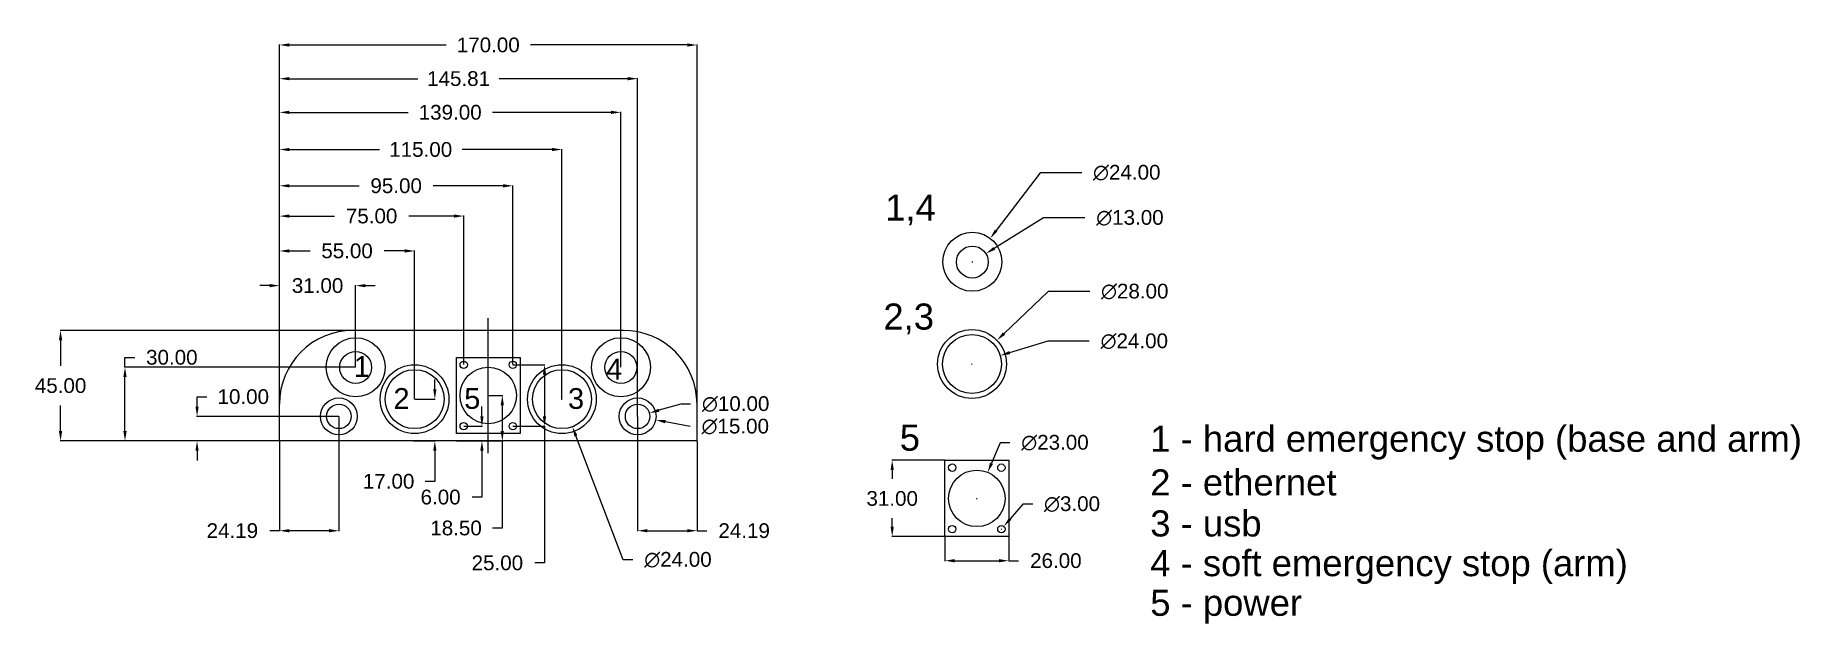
# Model space of a CAD drawing. Header units: inches. Extents: x -99 to 619, y -74 to 165.
import ezdxf

# ---------------------------------------------------------------- set-up
doc = ezdxf.new("R2010")
doc.units = ezdxf.units.IN
doc.header["$MEASUREMENT"] = 0
for name, color, linetype in [('auxiliar', 3, 'Continuous'), ('dimensions', 6, 'Continuous'), ('plate', 30, 'Continuous'), ('text', 7, 'Continuous')]:
    doc.layers.add(name, color=color, linetype=linetype)
doc.styles.get("Standard").update_dxf_attribs({"font": 'Arial Regular.ttf'})
doc.dimstyles.new('youbot_mm', dxfattribs={"dimtxt": 6, "dimasz": 4, "dimexe": 0.18, "dimexo": 0.0625, "dimgap": 5, "dimtad": 0, "dimtih": 1, "dimtoh": 1, "dimzin": 0, "dimdsep": 46, "dimtxsty": 'Standard', "dimcen": 0.09, "dimadec": 0, "dimazin": 0, "dimtfac": 1, "dimtofl": 0, "dimtmove": 0, "dimatfit": 3, "dimfxl": 1, "dimtolj": 1, "dimtzin": 0, "dimarcsym": 0})

# ---------------------------------------------------------------- blocks, each defined once
blk = doc.blocks.new('*D36')
at = {"layer": 'Defpoints', "color": 0, "transparency": 16777216}
for p in [(287.62, 76.23), (276.58, 69.37)]:
    blk.add_point(p, dxfattribs=at)
at = {"layer": 'dimensions', "color": 0, "lineweight": -2, "transparency": 16777216}
for p, q in [((311.03, 90.76), (291.02, 78.34)), ((327.92, 90.76), (311.03, 90.76)), ((282.01, 72.8), (282.19, 72.8)), ((282.1, 72.71), (282.1, 72.89))]:
    blk.add_line(p, q, dxfattribs=at)
at = {"layer": 'dimensions', "color": 0, "transparency": 16777216}
blk.add_solid([(290.67, 78.9), (291.37, 77.77), (287.62, 76.23)], dxfattribs=at)
at = {"layer": 'dimensions', "color": 0, "transparency": 16777216, "insert": (346.26, 90.76), "char_height": 6, "attachment_point": 5}
blk.add_mtext('\\A1;∅13.00', dxfattribs=at)
blk = doc.blocks.new('*D37')
at = {"layer": 'Defpoints', "color": 0, "transparency": 16777216}
for p in [(289.38, 82.43), (274.83, 63.34)]:
    blk.add_point(p, dxfattribs=at)
at = {"layer": 'dimensions', "color": 0, "lineweight": -2, "transparency": 16777216}
for p, q in [((309.73, 109.13), (291.8, 85.61)), ((326.63, 109.13), (309.73, 109.13)), ((282.01, 72.89), (282.19, 72.89)), ((282.1, 72.8), (282.1, 72.98))]:
    blk.add_line(p, q, dxfattribs=at)
at = {"layer": 'dimensions', "color": 0, "transparency": 16777216}
blk.add_solid([(291.27, 86.02), (292.33, 85.21), (289.38, 82.43)], dxfattribs=at)
at = {"layer": 'dimensions', "color": 0, "transparency": 16777216, "insert": (344.97, 109.13), "char_height": 6, "attachment_point": 5}
blk.add_mtext('\\A1;∅24.00', dxfattribs=at)
blk = doc.blocks.new('*D38')
at = {"layer": 'Defpoints', "color": 0, "transparency": 16777216}
for p in [(292.1, 40.95), (271.8, 21.67)]:
    blk.add_point(p, dxfattribs=at)
at = {"layer": 'dimensions', "color": 0, "lineweight": -2, "transparency": 16777216}
for p, q in [((312.98, 60.77), (295, 43.7)), ((329.87, 60.77), (312.98, 60.77)), ((281.86, 31.31), (282.04, 31.31)), ((281.95, 31.22), (281.95, 31.4))]:
    blk.add_line(p, q, dxfattribs=at)
at = {"layer": 'dimensions', "color": 0, "transparency": 16777216}
blk.add_solid([(294.55, 44.18), (295.46, 43.22), (292.1, 40.95)], dxfattribs=at)
at = {"layer": 'dimensions', "color": 0, "transparency": 16777216, "insert": (348.22, 60.77), "char_height": 6, "attachment_point": 5}
blk.add_mtext('\\A1;∅28.00', dxfattribs=at)
blk = doc.blocks.new('*D39')
at = {"layer": 'Defpoints', "color": 0, "transparency": 16777216}
for p in [(293.45, 34.75), (270.46, 27.86)]:
    blk.add_point(p, dxfattribs=at)
at = {"layer": 'dimensions', "color": 0, "lineweight": -2, "transparency": 16777216}
for p, q in [((312.8, 40.55), (297.28, 35.9)), ((329.7, 40.55), (312.8, 40.55)), ((281.86, 31.31), (282.04, 31.31)), ((281.95, 31.22), (281.95, 31.4))]:
    blk.add_line(p, q, dxfattribs=at)
at = {"layer": 'dimensions', "color": 0, "transparency": 16777216}
blk.add_solid([(297.09, 36.54), (297.47, 35.26), (293.45, 34.75)], dxfattribs=at)
at = {"layer": 'dimensions', "color": 0, "transparency": 16777216, "insert": (348.04, 40.55), "char_height": 6, "attachment_point": 5}
blk.add_mtext('\\A1;∅24.00', dxfattribs=at)
blk = doc.blocks.new('*D40')
at = {"layer": 'Defpoints', "color": 0, "transparency": 16777216}
for p in [(270.91, -38.86), (296.91, -38.86), (296.91, -48.73)]:
    blk.add_point(p, dxfattribs=at)
at = {"layer": 'dimensions', "color": 0, "lineweight": -2, "transparency": 16777216}
for p, q in [((270.91, -38.93), (270.91, -48.91)), ((296.91, -38.93), (296.91, -48.91)), ((274.91, -48.73), (292.91, -48.73)), ((296.91, -48.73), (300.91, -48.73))]:
    blk.add_line(p, q, dxfattribs=at)
at = {"layer": 'dimensions', "color": 0, "transparency": 16777216}
for points in [[(274.91, -48.07), (274.91, -49.4), (270.91, -48.73)], [(292.91, -48.07), (292.91, -49.4), (296.91, -48.73)]]:
    blk.add_solid(points, dxfattribs=at)
at = {"layer": 'dimensions', "color": 0, "transparency": 16777216, "insert": (316.1, -48.73), "char_height": 6, "attachment_point": 5}
blk.add_mtext('\\A1;26.00', dxfattribs=at)
blk = doc.blocks.new('*D41')
at = {"layer": 'Defpoints', "color": 0, "transparency": 16777216}
for p in [(270.91, -7.86), (249.46, -38.86), (270.91, -38.86)]:
    blk.add_point(p, dxfattribs=at)
at = {"layer": 'dimensions', "color": 0, "lineweight": -2, "transparency": 16777216}
for p, q in [((270.85, -7.86), (249.28, -7.86)), ((249.46, -11.86), (249.46, -15.39)), ((249.46, -34.86), (249.46, -31.47)), ((270.85, -38.86), (249.28, -38.86))]:
    blk.add_line(p, q, dxfattribs=at)
at = {"layer": 'dimensions', "color": 0, "transparency": 16777216}
for points in [[(248.8, -11.86), (250.13, -11.86), (249.46, -7.86)], [(248.8, -34.86), (250.13, -34.86), (249.46, -38.86)]]:
    blk.add_solid(points, dxfattribs=at)
at = {"layer": 'dimensions', "color": 0, "transparency": 16777216, "insert": (249.46, -23.43), "char_height": 6, "attachment_point": 5}
blk.add_mtext('\\A1;31.00', dxfattribs=at)
blk = doc.blocks.new('*D58')
at = {"layer": 'Defpoints', "color": 0, "transparency": 16777216}
for p in [(24.19, 10), (0, 0), (24.19, -36.53)]:
    blk.add_point(p, dxfattribs=at)
at = {"layer": 'dimensions', "color": 0, "lineweight": -2, "transparency": 16777216}
for p, q in [((24.19, 9.94), (24.19, -36.71)), ((0, -0.06), (0, -36.71)), ((0, -36.53), (-4, -36.53)), ((20.19, -36.53), (4, -36.53))]:
    blk.add_line(p, q, dxfattribs=at)
at = {"layer": 'dimensions', "color": 0, "transparency": 16777216}
for points in [[(4, -35.86), (4, -37.19), (0, -36.53)], [(20.19, -35.86), (20.19, -37.19), (24.19, -36.53)]]:
    blk.add_solid(points, dxfattribs=at)
at = {"layer": 'dimensions', "color": 0, "transparency": 16777216, "insert": (-19.19, -36.53), "char_height": 6, "attachment_point": 5}
blk.add_mtext('\\A1;24.19', dxfattribs=at)
blk = doc.blocks.new('*D59')
at = {"layer": 'Defpoints', "color": 0, "transparency": 16777216}
for p in [(31, 63.19), (31, 29.91), (0, 0)]:
    blk.add_point(p, dxfattribs=at)
at = {"layer": 'dimensions', "color": 0, "lineweight": -2, "transparency": 16777216}
for p, q in [((-4, 63.19), (-8, 63.19)), ((0, 0.06), (0, 63.37)), ((31, 29.97), (31, 63.37)), ((35, 63.19), (39, 63.19))]:
    blk.add_line(p, q, dxfattribs=at)
at = {"layer": 'dimensions', "color": 0, "transparency": 16777216}
for points in [[(-4, 63.85), (-4, 62.52), (0, 63.19)], [(35, 63.85), (35, 62.52), (31, 63.19)]]:
    blk.add_solid(points, dxfattribs=at)
at = {"layer": 'dimensions', "color": 0, "transparency": 16777216, "insert": (15.5, 63.19), "char_height": 6, "attachment_point": 5}
blk.add_mtext('\\A1;31.00', dxfattribs=at)
blk = doc.blocks.new('*D60')
at = {"layer": 'Defpoints', "color": 0, "transparency": 16777216}
for p in [(55, 77.31), (55, 17), (0, -0.06)]:
    blk.add_point(p, dxfattribs=at)
at = {"layer": 'dimensions', "color": 0, "lineweight": -2, "transparency": 16777216}
for p, q in [((0, 0), (0, 77.49)), ((4, 77.31), (12.43, 77.31)), ((51, 77.31), (42.57, 77.31)), ((55, 17.06), (55, 77.49))]:
    blk.add_line(p, q, dxfattribs=at)
at = {"layer": 'dimensions', "color": 0, "transparency": 16777216}
for points in [[(4, 77.97), (4, 76.64), (0, 77.31)], [(51, 77.97), (51, 76.64), (55, 77.31)]]:
    blk.add_solid(points, dxfattribs=at)
at = {"layer": 'dimensions', "color": 0, "transparency": 16777216, "insert": (27.5, 77.31), "char_height": 6, "attachment_point": 5}
blk.add_mtext('\\A1;55.00', dxfattribs=at)
blk = doc.blocks.new('*D66')
at = {"layer": 'Defpoints', "color": 0, "transparency": 16777216}
for p in [(-33.57, 10), (24.19, 10), (0, 0)]:
    blk.add_point(p, dxfattribs=at)
at = {"layer": 'dimensions', "color": 0, "lineweight": -2, "transparency": 16777216}
for p, q in [((-33.57, 14), (-33.57, 18)), ((-33.57, 18), (-29.57, 18)), ((24.13, 10), (-33.75, 10)), ((-0.06, 0), (-33.75, 0)), ((-33.57, -4), (-33.57, -8))]:
    blk.add_line(p, q, dxfattribs=at)
at = {"layer": 'dimensions', "color": 0, "transparency": 16777216}
for points in [[(-34.24, 14), (-32.9, 14), (-33.57, 10)], [(-34.24, -4), (-32.9, -4), (-33.57, 0)]]:
    blk.add_solid(points, dxfattribs=at)
at = {"layer": 'dimensions', "color": 0, "transparency": 16777216, "insert": (-14.75, 18), "char_height": 6, "attachment_point": 5}
blk.add_mtext('\\A1;10.00', dxfattribs=at)
blk = doc.blocks.new('*D67')
at = {"layer": 'Defpoints', "color": 0, "transparency": 16777216}
for p in [(-62.91, 30), (31, 30), (0, 0)]:
    blk.add_point(p, dxfattribs=at)
at = {"layer": 'dimensions', "color": 0, "lineweight": -2, "transparency": 16777216}
for p, q in [((30.94, 30), (-63.09, 30)), ((-62.91, 30), (-62.91, 34)), ((-62.91, 34), (-58.91, 34)), ((-62.91, 4), (-62.91, 26)), ((-0.06, 0), (-63.09, 0))]:
    blk.add_line(p, q, dxfattribs=at)
at = {"layer": 'dimensions', "color": 0, "transparency": 16777216}
for points in [[(-63.58, 26), (-62.24, 26), (-62.91, 30)], [(-63.58, 4), (-62.24, 4), (-62.91, 0)]]:
    blk.add_solid(points, dxfattribs=at)
at = {"layer": 'dimensions', "color": 0, "transparency": 16777216, "insert": (-43.84, 34), "char_height": 6, "attachment_point": 5}
blk.add_mtext('\\A1;30.00', dxfattribs=at)
blk = doc.blocks.new('*D68')
at = {"layer": 'Defpoints', "color": 0, "transparency": 16777216}
for p in [(-89.14, 45), (30, 45), (0, 0)]:
    blk.add_point(p, dxfattribs=at)
at = {"layer": 'dimensions', "color": 0, "lineweight": -2, "transparency": 16777216}
for p, q in [((29.94, 45), (-89.32, 45)), ((-89.14, 41), (-89.14, 30.54)), ((-89.14, 4), (-89.14, 14.46)), ((-0.06, 0), (-89.32, 0))]:
    blk.add_line(p, q, dxfattribs=at)
at = {"layer": 'dimensions', "color": 0, "transparency": 16777216}
for points in [[(-89.81, 41), (-88.47, 41), (-89.14, 45)], [(-89.81, 4), (-88.47, 4), (-89.14, 0)]]:
    blk.add_solid(points, dxfattribs=at)
at = {"layer": 'dimensions', "color": 0, "transparency": 16777216, "insert": (-89.14, 22.5), "char_height": 6, "attachment_point": 5}
blk.add_mtext('\\A1;45.00', dxfattribs=at)
blk = doc.blocks.new('*D69')
at = {"layer": 'Defpoints', "color": 0, "transparency": 16777216}
for p in [(55, 17), (63.25, 17), (54.5, 0)]:
    blk.add_point(p, dxfattribs=at)
at = {"layer": 'dimensions', "color": 0, "lineweight": -2, "transparency": 16777216}
for p, q in [((63.25, 21), (63.25, 25)), ((55.06, 17), (63.43, 17)), ((54.56, 0), (63.43, 0)), ((63.25, -4), (63.25, -16.45)), ((63.25, -16.45), (59.25, -16.45))]:
    blk.add_line(p, q, dxfattribs=at)
at = {"layer": 'dimensions', "color": 0, "transparency": 16777216}
for points in [[(62.59, 21), (63.92, 21), (63.25, 17)], [(62.59, -4), (63.92, -4), (63.25, 0)]]:
    blk.add_solid(points, dxfattribs=at)
at = {"layer": 'dimensions', "color": 0, "transparency": 16777216, "insert": (44.43, -16.45), "char_height": 6, "attachment_point": 5}
blk.add_mtext('\\A1;17.00', dxfattribs=at)
blk = doc.blocks.new('*D70')
at = {"layer": 'Defpoints', "color": 0, "transparency": 16777216}
for p in [(85, 18.5), (90.71, 18.5), (80.67, 0)]:
    blk.add_point(p, dxfattribs=at)
at = {"layer": 'dimensions', "color": 0, "lineweight": -2, "transparency": 16777216}
for p, q in [((85.06, 18.5), (90.89, 18.5)), ((90.71, 14.5), (90.71, 4)), ((80.73, 0), (90.89, 0)), ((90.71, 0), (90.71, -35.44)), ((90.71, -35.44), (86.71, -35.44))]:
    blk.add_line(p, q, dxfattribs=at)
at = {"layer": 'dimensions', "color": 0, "transparency": 16777216}
for points in [[(90.04, 14.5), (91.37, 14.5), (90.71, 18.5)], [(90.04, 4), (91.37, 4), (90.71, 0)]]:
    blk.add_solid(points, dxfattribs=at)
at = {"layer": 'dimensions', "color": 0, "transparency": 16777216, "insert": (71.88, -35.44), "char_height": 6, "attachment_point": 5}
blk.add_mtext('\\A1;18.50', dxfattribs=at)
blk = doc.blocks.new('*D71')
at = {"layer": 'Defpoints', "color": 0, "transparency": 16777216}
for p in [(75, 91.5), (75, 31), (0, 0)]:
    blk.add_point(p, dxfattribs=at)
at = {"layer": 'dimensions', "color": 0, "lineweight": -2, "transparency": 16777216}
for p, q in [((0, 0.06), (0, 91.68)), ((4, 91.5), (22.39, 91.5)), ((71, 91.5), (52.61, 91.5)), ((75, 31.06), (75, 91.68))]:
    blk.add_line(p, q, dxfattribs=at)
at = {"layer": 'dimensions', "color": 0, "transparency": 16777216}
for points in [[(4, 92.17), (4, 90.84), (0, 91.5)], [(71, 92.17), (71, 90.84), (75, 91.5)]]:
    blk.add_solid(points, dxfattribs=at)
at = {"layer": 'dimensions', "color": 0, "transparency": 16777216, "insert": (37.5, 91.5), "char_height": 6, "attachment_point": 5}
blk.add_mtext('\\A1;75.00', dxfattribs=at)
blk = doc.blocks.new('*D72')
at = {"layer": 'Defpoints', "color": 0, "transparency": 16777216}
for p in [(95, 103.81), (95, 31), (0, 0)]:
    blk.add_point(p, dxfattribs=at)
at = {"layer": 'dimensions', "color": 0, "lineweight": -2, "transparency": 16777216}
for p, q in [((0, 0.06), (0, 103.99)), ((4, 103.81), (32.43, 103.81)), ((91, 103.81), (62.57, 103.81)), ((95, 31.06), (95, 103.99))]:
    blk.add_line(p, q, dxfattribs=at)
at = {"layer": 'dimensions', "color": 0, "transparency": 16777216}
for points in [[(4, 104.47), (4, 103.14), (0, 103.81)], [(91, 104.47), (91, 103.14), (95, 103.81)]]:
    blk.add_solid(points, dxfattribs=at)
at = {"layer": 'dimensions', "color": 0, "transparency": 16777216, "insert": (47.5, 103.81), "char_height": 6, "attachment_point": 5}
blk.add_mtext('\\A1;95.00', dxfattribs=at)
blk = doc.blocks.new('*D73')
at = {"layer": 'Defpoints', "color": 0, "transparency": 16777216}
for p in [(115, 118.57), (115, 17), (0, 0.38)]:
    blk.add_point(p, dxfattribs=at)
at = {"layer": 'dimensions', "color": 0, "lineweight": -2, "transparency": 16777216}
for p, q in [((0, 0.44), (0, 118.75)), ((4, 118.57), (40.67, 118.57)), ((111, 118.57), (74.33, 118.57)), ((115, 17.06), (115, 118.75))]:
    blk.add_line(p, q, dxfattribs=at)
at = {"layer": 'dimensions', "color": 0, "transparency": 16777216}
for points in [[(4, 119.24), (4, 117.91), (0, 118.57)], [(111, 119.24), (111, 117.91), (115, 118.57)]]:
    blk.add_solid(points, dxfattribs=at)
at = {"layer": 'dimensions', "color": 0, "transparency": 16777216, "insert": (57.5, 118.57), "char_height": 6, "attachment_point": 5}
blk.add_mtext('\\A1;115.00', dxfattribs=at)
blk = doc.blocks.new('*D74')
at = {"layer": 'Defpoints', "color": 0, "transparency": 16777216}
for p in [(139, 133.69), (139, 29.91), (0, 0)]:
    blk.add_point(p, dxfattribs=at)
at = {"layer": 'dimensions', "color": 0, "lineweight": -2, "transparency": 16777216}
for p, q in [((0, 0.06), (0, 133.87)), ((4, 133.69), (52.34, 133.69)), ((135, 133.69), (86.66, 133.69)), ((139, 29.97), (139, 133.87))]:
    blk.add_line(p, q, dxfattribs=at)
at = {"layer": 'dimensions', "color": 0, "transparency": 16777216}
for points in [[(4, 134.36), (4, 133.03), (0, 133.69)], [(135, 134.36), (135, 133.03), (139, 133.69)]]:
    blk.add_solid(points, dxfattribs=at)
at = {"layer": 'dimensions', "color": 0, "transparency": 16777216, "insert": (69.5, 133.69), "char_height": 6, "attachment_point": 5}
blk.add_mtext('\\A1;139.00', dxfattribs=at)
blk = doc.blocks.new('*D75')
at = {"layer": 'Defpoints', "color": 0, "transparency": 16777216}
for p in [(145.81, 147.4), (145.81, 10), (0, 0.44)]:
    blk.add_point(p, dxfattribs=at)
at = {"layer": 'dimensions', "color": 0, "lineweight": -2, "transparency": 16777216}
for p, q in [((0, 0.5), (0, 147.58)), ((4, 147.4), (56.32, 147.4)), ((141.81, 147.4), (89.49, 147.4)), ((145.81, 10.06), (145.81, 147.58))]:
    blk.add_line(p, q, dxfattribs=at)
at = {"layer": 'dimensions', "color": 0, "transparency": 16777216}
for points in [[(4, 148.07), (4, 146.74), (0, 147.4)], [(141.81, 148.07), (141.81, 146.74), (145.81, 147.4)]]:
    blk.add_solid(points, dxfattribs=at)
at = {"layer": 'dimensions', "color": 0, "transparency": 16777216, "insert": (72.91, 147.4), "char_height": 6, "attachment_point": 5}
blk.add_mtext('\\A1;145.81', dxfattribs=at)
blk = doc.blocks.new('*D76')
at = {"layer": 'Defpoints', "color": 0, "transparency": 16777216}
for p in [(170, 161.11), (0, 0.5), (170, 0)]:
    blk.add_point(p, dxfattribs=at)
at = {"layer": 'dimensions', "color": 0, "lineweight": -2, "transparency": 16777216}
for p, q in [((0, 0.56), (0, 161.29)), ((4, 161.11), (67.84, 161.11)), ((166, 161.11), (102.16, 161.11)), ((170, 0.06), (170, 161.29))]:
    blk.add_line(p, q, dxfattribs=at)
at = {"layer": 'dimensions', "color": 0, "transparency": 16777216}
for points in [[(4, 161.77), (4, 160.44), (0, 161.11)], [(166, 161.77), (166, 160.44), (170, 161.11)]]:
    blk.add_solid(points, dxfattribs=at)
at = {"layer": 'dimensions', "color": 0, "transparency": 16777216, "insert": (85, 161.11), "char_height": 6, "attachment_point": 5}
blk.add_mtext('\\A1;170.00', dxfattribs=at)
blk = doc.blocks.new('*D77')
at = {"layer": 'Defpoints', "color": 0, "transparency": 16777216}
for p in [(72, 0), (75, 6), (82.42, 6)]:
    blk.add_point(p, dxfattribs=at)
at = {"layer": 'dimensions', "color": 0, "lineweight": -2, "transparency": 16777216}
for p, q in [((82.42, 10), (82.42, 14)), ((75.06, 6), (82.6, 6)), ((72.06, 0), (82.6, 0)), ((82.42, -4), (82.42, -22.86)), ((82.42, -22.86), (78.42, -22.86))]:
    blk.add_line(p, q, dxfattribs=at)
at = {"layer": 'dimensions', "color": 0, "transparency": 16777216}
for points in [[(81.75, 10), (83.08, 10), (82.42, 6)], [(81.75, -4), (83.08, -4), (82.42, 0)]]:
    blk.add_solid(points, dxfattribs=at)
at = {"layer": 'dimensions', "color": 0, "transparency": 16777216, "insert": (65.6, -22.86), "char_height": 6, "attachment_point": 5}
blk.add_mtext('\\A1;6.00', dxfattribs=at)
blk = doc.blocks.new('*D78')
at = {"layer": 'Defpoints', "color": 0, "transparency": 16777216}
for p in [(95, 31), (107.9, 31), (95, 6)]:
    blk.add_point(p, dxfattribs=at)
at = {"layer": 'dimensions', "color": 0, "lineweight": -2, "transparency": 16777216}
for p, q in [((95.06, 31), (108.08, 31)), ((107.9, 27), (107.9, 10)), ((95.06, 6), (108.08, 6)), ((107.9, 6), (107.9, -49.63)), ((107.9, -49.63), (103.9, -49.63))]:
    blk.add_line(p, q, dxfattribs=at)
at = {"layer": 'dimensions', "color": 0, "transparency": 16777216}
for points in [[(107.23, 27), (108.56, 27), (107.9, 31)], [(107.23, 10), (108.56, 10), (107.9, 6)]]:
    blk.add_solid(points, dxfattribs=at)
at = {"layer": 'dimensions', "color": 0, "transparency": 16777216, "insert": (88.71, -49.63), "char_height": 6, "attachment_point": 5}
blk.add_mtext('\\A1;25.00', dxfattribs=at)
blk = doc.blocks.new('*D80')
at = {"layer": 'Defpoints', "color": 0, "transparency": 16777216}
for p in [(145.81, 10), (170, 0), (170, -36.53)]:
    blk.add_point(p, dxfattribs=at)
at = {"layer": 'dimensions', "color": 0, "lineweight": -2, "transparency": 16777216}
for p, q in [((145.81, 9.94), (145.81, -36.71)), ((170, -0.06), (170, -36.71)), ((149.81, -36.53), (166, -36.53)), ((170, -36.53), (174, -36.53))]:
    blk.add_line(p, q, dxfattribs=at)
at = {"layer": 'dimensions', "color": 0, "transparency": 16777216}
for points in [[(149.81, -35.86), (149.81, -37.19), (145.81, -36.53)], [(166, -35.86), (166, -37.19), (170, -36.53)]]:
    blk.add_solid(points, dxfattribs=at)
at = {"layer": 'dimensions', "color": 0, "transparency": 16777216, "insert": (189.19, -36.53), "char_height": 6, "attachment_point": 5}
blk.add_mtext('\\A1;24.19', dxfattribs=at)
blk = doc.blocks.new('*D83')
at = {"layer": 'Defpoints', "color": 0, "transparency": 16777216}
for p in [(110.73, 28.21), (119.27, 5.79)]:
    blk.add_point(p, dxfattribs=at)
at = {"layer": 'dimensions', "color": 0, "lineweight": -2, "transparency": 16777216}
for p, q in [((114.91, 17), (115.09, 17)), ((115, 16.91), (115, 17.09)), ((139.89, -48.37), (120.69, 2.05)), ((143.89, -48.37), (139.89, -48.37))]:
    blk.add_line(p, q, dxfattribs=at)
at = {"layer": 'dimensions', "color": 0, "transparency": 16777216}
blk.add_solid([(121.32, 2.28), (120.07, 1.81), (119.27, 5.79)], dxfattribs=at)
at = {"layer": 'dimensions', "color": 0, "transparency": 16777216, "insert": (162.23, -48.37), "char_height": 6, "attachment_point": 5}
blk.add_mtext('\\A1;∅24.00', dxfattribs=at)
blk = doc.blocks.new('*D85')
at = {"layer": 'Defpoints', "color": 0, "transparency": 16777216}
for p in [(288.36, -12.76), (279.46, -33.97)]:
    blk.add_point(p, dxfattribs=at)
at = {"layer": 'dimensions', "color": 0, "lineweight": -2, "transparency": 16777216}
for p, q in [((293.4, -0.74), (289.91, -9.07)), ((297.4, -0.74), (293.4, -0.74)), ((283.82, -23.36), (284, -23.36)), ((283.91, -23.45), (283.91, -23.27))]:
    blk.add_line(p, q, dxfattribs=at)
at = {"layer": 'dimensions', "color": 0, "transparency": 16777216}
blk.add_solid([(289.29, -8.81), (290.52, -9.33), (288.36, -12.76)], dxfattribs=at)
at = {"layer": 'dimensions', "color": 0, "transparency": 16777216, "insert": (315.74, -0.74), "char_height": 6, "attachment_point": 5}
blk.add_mtext('\\A1;∅23.00', dxfattribs=at)
blk = doc.blocks.new('*D86')
at = {"layer": 'Defpoints', "color": 0, "transparency": 16777216}
for p in [(141, 8.63), (150.62, 11.37)]:
    blk.add_point(p, dxfattribs=at)
at = {"layer": 'dimensions', "color": 0, "lineweight": -2, "transparency": 16777216}
for p, q in [((163.38, 14.99), (154.47, 12.46)), ((167.38, 14.99), (163.38, 14.99)), ((145.72, 10), (145.9, 10)), ((145.81, 9.91), (145.81, 10.09))]:
    blk.add_line(p, q, dxfattribs=at)
at = {"layer": 'dimensions', "color": 0, "transparency": 16777216}
blk.add_solid([(154.29, 13.1), (154.65, 11.82), (150.62, 11.37)], dxfattribs=at)
at = {"layer": 'dimensions', "color": 0, "transparency": 16777216, "insert": (185.73, 14.99), "char_height": 6, "attachment_point": 5}
blk.add_mtext('\\A1;∅10.00', dxfattribs=at)
blk = doc.blocks.new('*D87')
at = {"layer": 'Defpoints', "color": 0, "transparency": 16777216}
for p in [(138.45, 11.43), (153.17, 8.57)]:
    blk.add_point(p, dxfattribs=at)
at = {"layer": 'dimensions', "color": 0, "lineweight": -2, "transparency": 16777216}
for p, q in [((145.72, 10), (145.9, 10)), ((145.81, 9.91), (145.81, 10.09)), ((167.23, 5.84), (157.1, 7.81))]:
    blk.add_line(p, q, dxfattribs=at)
at = {"layer": 'dimensions', "color": 0, "transparency": 16777216}
blk.add_solid([(157.23, 8.46), (156.97, 7.16), (153.17, 8.57)], dxfattribs=at)
at = {"layer": 'dimensions', "color": 0, "transparency": 16777216, "insert": (185.57, 5.84), "char_height": 6, "attachment_point": 5}
blk.add_mtext('\\A1;∅15.00', dxfattribs=at)
blk = doc.blocks.new('*D88')
at = {"layer": 'Defpoints', "color": 0, "transparency": 16777216}
for p in [(294.89, -34.73), (292.93, -37)]:
    blk.add_point(p, dxfattribs=at)
at = {"layer": 'dimensions', "color": 0, "lineweight": -2, "transparency": 16777216}
for p, q in [((302.68, -25.72), (297.51, -31.7)), ((306.68, -25.72), (302.68, -25.72)), ((293.82, -35.86), (294, -35.86)), ((293.91, -35.95), (293.91, -35.77))]:
    blk.add_line(p, q, dxfattribs=at)
at = {"layer": 'dimensions', "color": 0, "transparency": 16777216}
blk.add_solid([(297.01, -31.27), (298.01, -32.14), (294.89, -34.73)], dxfattribs=at)
at = {"layer": 'dimensions', "color": 0, "transparency": 16777216, "insert": (322.69, -25.72), "char_height": 6, "attachment_point": 5}
blk.add_mtext('\\A1;∅3.00', dxfattribs=at)

msp = doc.modelspace()

# ---------------------------------------------------------------- linework, layer by layer
for p, q in [((270.912, -38.863), (270.912, -7.863)), ((270.912, -7.863), (296.912, -7.863)), ((296.912, -7.863), (296.912, -38.863)), ((296.912, -38.863), (270.912, -38.863))]:
    msp.add_line(p, q)
for centre, radius in [((282.102, 72.887), 12), ((282.102, 72.797), 6.5), ((281.953, 31.306), 14), ((281.953, 31.306), 12), ((273.912, -10.863), 1.5), ((283.912, -23.363), 11.5), ((293.912, -10.863), 1.5), ((273.912, -35.863), 1.5), ((293.912, -35.863), 1.5)]:
    msp.add_circle(centre, radius)
at = {"layer": 'auxiliar'}
for p, q in [((84.999, -5), (84.999, 50)), ((71.999, 3), (71.999, 34)), ((71.999, 34), (97.999, 34)), ((97.999, 34), (97.999, 3)), ((97.999, 3), (71.999, 3))]:
    msp.add_line(p, q, dxfattribs=at)
for centre, radius in [((30.998, 30), 12), ((139, 30), 12), ((54.999, 17), 14), ((114.999, 17), 14), ((24.189, 10), 7.5), ((145.811, 10), 7.5)]:
    msp.add_circle(centre, radius, dxfattribs=at)
at = {"layer": 'plate'}
for p, q in [((140, 45), (30, 45)), ((0, 0), (0, 15)), ((170, 0), (170, 15)), ((170, 0), (0, 0))]:
    msp.add_line(p, q, dxfattribs=at)
for centre, radius in [((30.998, 29.91), 6.5), ((139, 29.91), 6.5), ((54.999, 17), 12), ((74.999, 31), 1.5), ((84.999, 18.5), 11.5), ((94.999, 31), 1.5), ((114.999, 17), 12), ((24.189, 10), 5), ((145.811, 10), 5), ((74.999, 6), 1.5), ((94.999, 6), 1.5)]:
    msp.add_circle(centre, radius, dxfattribs=at)
for centre, start, end in [((30, 15), 90, 180), ((140, 15), 0, 90)]:
    msp.add_arc(centre, 30, start, end, dxfattribs=at)

# ---------------------------------------------------------------- texts
at = {"layer": 'text'}
for s, height, p in [('1,4', 10.614, (246.6, 89.654)), ('2,3', 10.614, (245.873, 45.308)), ('1', 8.449, (30.23, 26.052)), ('4', 8.449, (132.981, 24.991)), ('2', 8.449, (46.414, 13.051)), ('3', 8.449, (117.461, 13.051)), ('5', 8.449, (75.206, 13.051)), ('5', 10.614, (252.541, -3.955)), ('1 - hard emergency stop (base and arm)', 10.61403, (354.539, -4.406)), ('2 - ethernet', 10.61403, (354.539, -22.175)), ('3 - usb', 10.614, (354.539, -38.866)), ('4 - soft emergency stop (arm)', 10.61403, (354.539, -55.019)), ('5 - power', 10.614, (354.539, -71.147))]:
    msp.add_text(s, height=height, dxfattribs=at).set_placement(p)

# ---------------------------------------------------------------- dimensions: what is measured, and where the dimension line sits
at = {"layer": 'dimensions'}
for base, p1, p2, picture, middle in [((170, 161.107), (0, 0.5), (170, 0), '*D76', (85, 161.107)), ((145.811, 147.404), (0, 0.438), (145.811, 10), '*D75', (72.906, 147.404)), ((139, 133.692), (0, 0), (139, 29.91), '*D74', (69.5, 133.692)), ((114.999, 118.574), (0, 0.375), (114.999, 17), '*D73', (57.499, 118.574)), ((94.999, 103.808), (0, 0), (94.999, 31), '*D72', (47.499, 103.808)), ((74.999, 91.502), (0, 0), (74.999, 31), '*D71', (37.499, 91.502)), ((54.999, 77.306), (0, -0.062), (54.999, 17), '*D60', (27.499, 77.306)), ((30.998, 63.188), (0, 0), (30.998, 29.91), '*D59', (15.499, 63.188)), ((170, -36.527), (145.811, 10), (170, 0), '*D80', (189.191, -36.527)), ((296.912, -48.734), (270.912, -38.863), (296.912, -38.863), '*D40', (316.103, -48.734))]:
    dim = msp.add_linear_dim(base=base, p1=p1, p2=p2, dimstyle='youbot_mm', dxfattribs=at)
    dim.commit()
    dim.dimension.update_dxf_attribs({"geometry": picture, "text_midpoint": middle})
for p1, p2, picture, middle in [((274.826, 63.345), (289.378, 82.43), '*D37', (344.969, 109.125)), ((276.579, 69.369), (287.624, 76.226), '*D36', (346.265, 90.756)), ((271.801, 21.665), (292.104, 40.947), '*D38', (348.217, 60.772)), ((270.458, 27.862), (293.448, 34.75), '*D39', (348.038, 40.548)), ((110.728, 28.214), (119.269, 5.786), '*D83', (162.232, -48.366)), ((141.002, 8.633), (150.621, 11.367), '*D86', (185.727, 14.995)), ((138.448, 11.428), (153.174, 8.572), '*D87', (167.229, 5.845)), ((279.464, -33.968), (288.361, -12.758), '*D85', (315.745, -0.74)), ((292.931, -36.998), (294.894, -34.728), '*D88', (322.694, -25.719))]:
    dim = msp.add_diameter_dim_2p(p1=p1, p2=p2, dimstyle='youbot_mm', dxfattribs=at)
    dim.commit()
    dim.dimension.update_dxf_attribs({"geometry": picture, "text_midpoint": middle, "dimtype": 163})
for base, p2, picture, middle in [((-89.139, 45), (30, 45), '*D68', (-89.139, 22.5)), ((-62.909, 30), (30.998, 30), '*D67', (-43.84, 34)), ((-33.572, 10), (24.189, 10), '*D66', (-14.749, 18))]:
    dim = msp.add_linear_dim(base=base, p1=(0, 0), p2=p2, angle=90, dimstyle='youbot_mm', dxfattribs=at)
    dim.commit()
    dim.dimension.update_dxf_attribs({"geometry": picture, "text_midpoint": middle})
for base, p1, p2, picture, middle in [((107.898, 31), (94.999, 6), (94.999, 31), '*D78', (88.707, -49.631)), ((63.253, 17), (54.502, 0), (54.999, 17), '*D69', (44.431, -16.449)), ((90.706, 18.5), (80.671, 0), (84.999, 18.5), '*D70', (71.883, -35.443)), ((82.418, 6), (71.999, 0), (74.999, 6), '*D77', (65.6, -22.856)), ((249.463, -38.863), (270.912, -7.863), (270.912, -38.863), '*D41', (249.463, -23.427))]:
    dim = msp.add_linear_dim(base=base, p1=p1, p2=p2, angle=90, dimstyle='youbot_mm', dxfattribs=at)
    dim.commit()
    dim.dimension.update_dxf_attribs({"geometry": picture, "text_midpoint": middle, "dimtype": 160})
dim = msp.add_linear_dim(base=(24.189, -36.527), p1=(0, 0), p2=(24.189, 10), dimstyle='youbot_mm', dxfattribs=at)
dim.commit()
dim.dimension.update_dxf_attribs({"geometry": '*D58', "text_midpoint": (-19.191, -36.527), "dimtype": 160})

doc.saveas('drawing.dxf')
